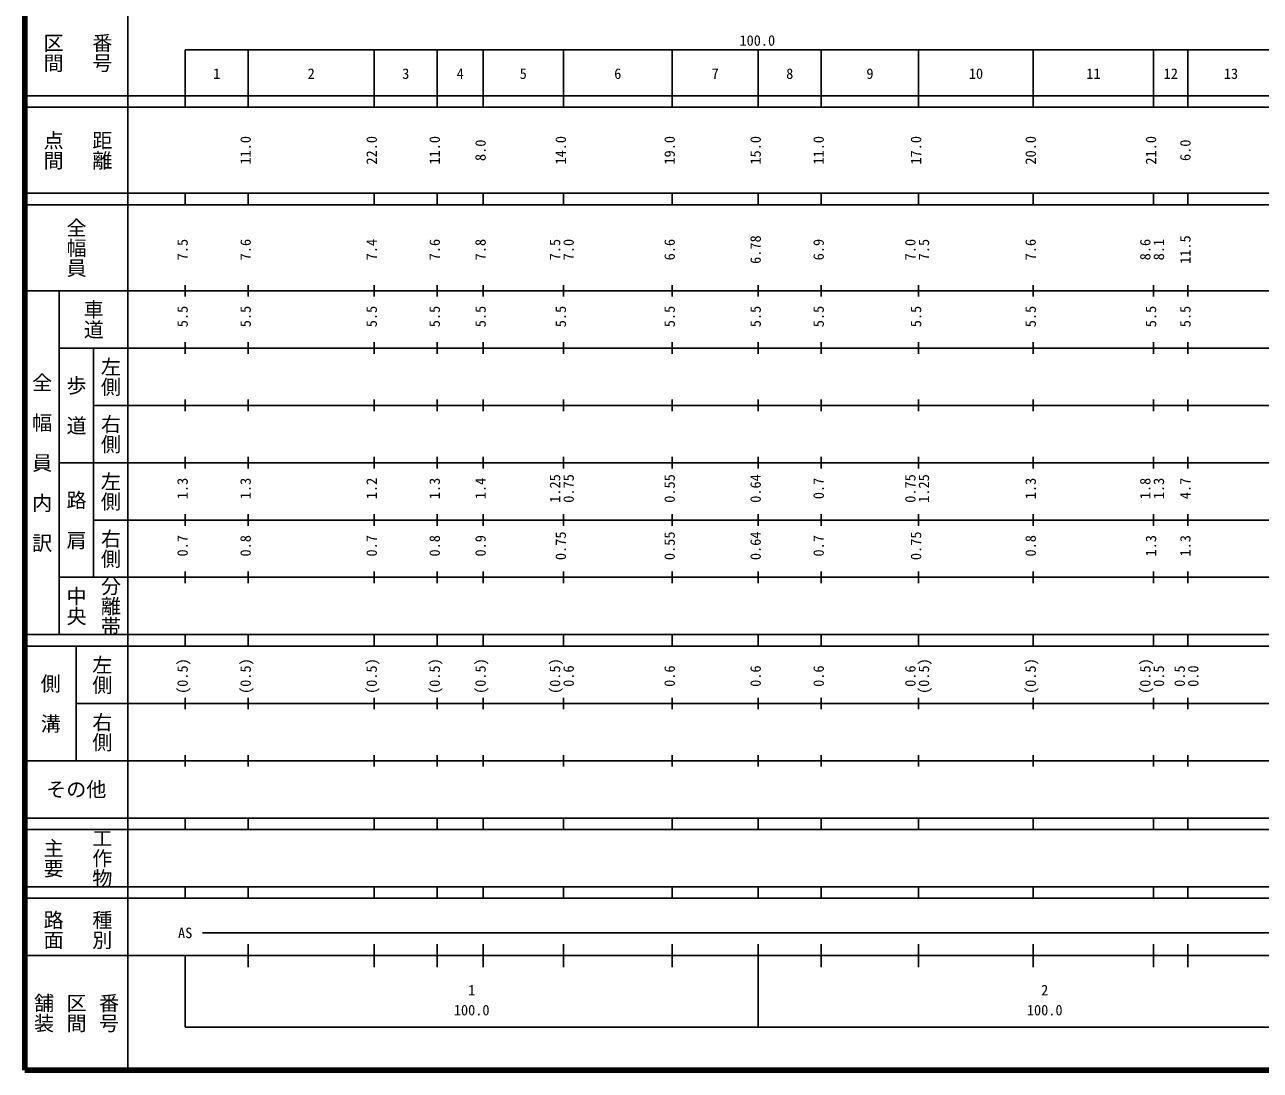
# Model space of a CAD drawing. Units: millimetres on the paper, enlarged 1000 times. Extents: x 40000 to 680000, y 20000 to 380000.
# Drawn here: x 40000 to 255617, y 20000 to 202409 of the extents above; entities that cross this region are included whole.
import ezdxf
from ezdxf.enums import TextEntityAlignment as Align

# ---------------------------------------------------------------- set-up
doc = ezdxf.new("R2010")
doc.units = ezdxf.units.MM
doc.header["$LTSCALE"] = 1000
doc.layers.add('M-TTL', color=2, linetype='Continuous', lineweight=140)
doc.layers.add('M-TTL-BAND', color=7, linetype='Continuous', lineweight=25)
doc.styles.add('@ＭＳ ゴシック', font='')
doc.styles.add('ＭＳ ゴシック', font='')
doc.styles.get('@ＭＳ ゴシック').set_extended_font_data('@MS Gothic')
doc.styles.get('ＭＳ ゴシック').set_extended_font_data('MS Gothic')

msp = doc.modelspace()

# ---------------------------------------------------------------- linework, layer by layer
at = {"layer": 'M-TTL'}
for p, q in [((40000, 380000), (40000, 20000)), ((40000, 20000), (680000, 20000))]:
    msp.add_line(p, q, dxfattribs=at)
at = {"layer": 'M-TTL-BAND'}
for p, q in [((58000, 370000), (58000, 20000)), ((68000, 198000), (579000, 198000)), ((68000, 198000), (68000, 188000)), ((79000, 188000), (79000, 198000)), ((101000, 188000), (101000, 198000)), ((112000, 188000), (112000, 198000)), ((120000, 188000), (120000, 198000)), ((134000, 188000), (134000, 198000)), ((153000, 188000), (153000, 198000)), ((168000, 188000), (168000, 198000)), ((179000, 188000), (179000, 198000)), ((196000, 188000), (196000, 198000)), ((216000, 188000), (216000, 198000)), ((237000, 188000), (237000, 198000)), ((243000, 188000), (243000, 198000)), ((40000, 190000), (579000, 190000)), ((40000, 188000), (579000, 188000)), ((40000, 173000), (579000, 173000)), ((68000, 171000), (68000, 173000)), ((79000, 171000), (79000, 173000)), ((101000, 171000), (101000, 173000)), ((112000, 171000), (112000, 173000)), ((120000, 171000), (120000, 173000)), ((134000, 171000), (134000, 173000)), ((153000, 171000), (153000, 173000)), ((168000, 171000), (168000, 173000)), ((179000, 171000), (179000, 173000)), ((196000, 171000), (196000, 173000)), ((216000, 171000), (216000, 173000)), ((237000, 171000), (237000, 173000)), ((243000, 171000), (243000, 173000)), ((40000, 171000), (579000, 171000)), ((40000, 156000), (579000, 156000)), ((46000, 96000), (46000, 156000)), ((68000, 155000), (68000, 157000)), ((79000, 155000), (79000, 157000)), ((101000, 155000), (101000, 157000)), ((112000, 155000), (112000, 157000)), ((120000, 155000), (120000, 157000)), ((134000, 155000), (134000, 157000)), ((153000, 155000), (153000, 157000)), ((168000, 155000), (168000, 157000)), ((179000, 155000), (179000, 157000)), ((196000, 155000), (196000, 157000)), ((216000, 155000), (216000, 157000)), ((237000, 155000), (237000, 157000)), ((243000, 155000), (243000, 157000)), ((68000, 145000), (68000, 147000)), ((79000, 145000), (79000, 147000)), ((101000, 145000), (101000, 147000)), ((112000, 145000), (112000, 147000)), ((120000, 145000), (120000, 147000)), ((134000, 145000), (134000, 147000)), ((153000, 145000), (153000, 147000)), ((168000, 145000), (168000, 147000)), ((179000, 145000), (179000, 147000)), ((196000, 145000), (196000, 147000)), ((216000, 145000), (216000, 147000)), ((237000, 145000), (237000, 147000)), ((243000, 145000), (243000, 147000)), ((46000, 146000), (579000, 146000)), ((52000, 146000), (52000, 106000)), ((52000, 136000), (579000, 136000)), ((68000, 135000), (68000, 137000)), ((79000, 135000), (79000, 137000)), ((101000, 135000), (101000, 137000)), ((112000, 135000), (112000, 137000)), ((120000, 135000), (120000, 137000)), ((134000, 135000), (134000, 137000)), ((153000, 135000), (153000, 137000)), ((168000, 135000), (168000, 137000)), ((179000, 135000), (179000, 137000)), ((196000, 135000), (196000, 137000)), ((216000, 135000), (216000, 137000)), ((237000, 135000), (237000, 137000)), ((243000, 135000), (243000, 137000)), ((46000, 126000), (579000, 126000)), ((68000, 125000), (68000, 127000)), ((79000, 125000), (79000, 127000)), ((101000, 125000), (101000, 127000)), ((112000, 125000), (112000, 127000)), ((120000, 125000), (120000, 127000)), ((134000, 125000), (134000, 127000)), ((153000, 125000), (153000, 127000)), ((168000, 125000), (168000, 127000)), ((179000, 125000), (179000, 127000)), ((196000, 125000), (196000, 127000)), ((216000, 125000), (216000, 127000)), ((237000, 125000), (237000, 127000)), ((243000, 125000), (243000, 127000)), ((68000, 115000), (68000, 117000)), ((79000, 115000), (79000, 117000)), ((101000, 115000), (101000, 117000)), ((112000, 115000), (112000, 117000)), ((120000, 115000), (120000, 117000)), ((134000, 115000), (134000, 117000)), ((153000, 115000), (153000, 117000)), ((168000, 115000), (168000, 117000)), ((179000, 115000), (179000, 117000)), ((196000, 115000), (196000, 117000)), ((216000, 115000), (216000, 117000)), ((237000, 115000), (237000, 117000)), ((243000, 115000), (243000, 117000)), ((52000, 116000), (579000, 116000)), ((46000, 106000), (579000, 106000)), ((68000, 105000), (68000, 107000)), ((79000, 105000), (79000, 107000)), ((101000, 105000), (101000, 107000)), ((112000, 105000), (112000, 107000)), ((120000, 105000), (120000, 107000)), ((134000, 105000), (134000, 107000)), ((153000, 105000), (153000, 107000)), ((168000, 105000), (168000, 107000)), ((179000, 105000), (179000, 107000)), ((196000, 105000), (196000, 107000)), ((216000, 105000), (216000, 107000)), ((237000, 105000), (237000, 107000)), ((243000, 105000), (243000, 107000)), ((40000, 96000), (579000, 96000)), ((68000, 94000), (68000, 96000)), ((79000, 94000), (79000, 96000)), ((101000, 94000), (101000, 96000)), ((112000, 94000), (112000, 96000)), ((120000, 94000), (120000, 96000)), ((134000, 94000), (134000, 96000)), ((153000, 94000), (153000, 96000)), ((168000, 94000), (168000, 96000)), ((179000, 94000), (179000, 96000)), ((196000, 94000), (196000, 96000)), ((216000, 94000), (216000, 96000)), ((237000, 94000), (237000, 96000)), ((243000, 94000), (243000, 96000)), ((40000, 94000), (579000, 94000)), ((49000, 94000), (49000, 74000)), ((68000, 83000), (68000, 85000)), ((79000, 83000), (79000, 85000)), ((101000, 83000), (101000, 85000)), ((112000, 83000), (112000, 85000)), ((120000, 83000), (120000, 85000)), ((134000, 83000), (134000, 85000)), ((153000, 83000), (153000, 85000)), ((168000, 83000), (168000, 85000)), ((179000, 83000), (179000, 85000)), ((196000, 83000), (196000, 85000)), ((216000, 83000), (216000, 85000)), ((237000, 83000), (237000, 85000)), ((243000, 83000), (243000, 85000)), ((49000, 84000), (579000, 84000)), ((40000, 74000), (579000, 74000)), ((68000, 73000), (68000, 75000)), ((79000, 73000), (79000, 75000)), ((101000, 73000), (101000, 75000)), ((112000, 73000), (112000, 75000)), ((120000, 73000), (120000, 75000)), ((134000, 73000), (134000, 75000)), ((153000, 73000), (153000, 75000)), ((168000, 73000), (168000, 75000)), ((179000, 73000), (179000, 75000)), ((196000, 73000), (196000, 75000)), ((216000, 73000), (216000, 75000)), ((237000, 73000), (237000, 75000)), ((243000, 73000), (243000, 75000)), ((40000, 64000), (579000, 64000)), ((68000, 62000), (68000, 64000)), ((79000, 62000), (79000, 64000)), ((101000, 62000), (101000, 64000)), ((112000, 62000), (112000, 64000)), ((120000, 62000), (120000, 64000)), ((134000, 62000), (134000, 64000)), ((153000, 62000), (153000, 64000)), ((168000, 62000), (168000, 64000)), ((179000, 62000), (179000, 64000)), ((196000, 62000), (196000, 64000)), ((216000, 62000), (216000, 64000)), ((237000, 62000), (237000, 64000)), ((243000, 62000), (243000, 64000)), ((40000, 62000), (579000, 62000)), ((40000, 52000), (579000, 52000)), ((68000, 50000), (68000, 52000)), ((79000, 50000), (79000, 52000)), ((101000, 50000), (101000, 52000)), ((112000, 50000), (112000, 52000)), ((120000, 50000), (120000, 52000)), ((134000, 50000), (134000, 52000)), ((153000, 50000), (153000, 52000)), ((168000, 50000), (168000, 52000)), ((179000, 50000), (179000, 52000)), ((196000, 50000), (196000, 52000)), ((216000, 50000), (216000, 52000)), ((237000, 50000), (237000, 52000)), ((243000, 50000), (243000, 52000)), ((40000, 50000), (579000, 50000)), ((71000, 44000), (565000, 44000)), ((79000, 38000), (79000, 42000)), ((101000, 38000), (101000, 42000)), ((112000, 38000), (112000, 42000)), ((120000, 38000), (120000, 42000)), ((134000, 38000), (134000, 42000)), ((153000, 38000), (153000, 42000)), ((168000, 27500), (168000, 42000)), ((179000, 38000), (179000, 42000)), ((196000, 38000), (196000, 42000)), ((216000, 38000), (216000, 42000)), ((237000, 38000), (237000, 42000)), ((243000, 38000), (243000, 42000)), ((40000, 40000), (579000, 40000)), ((68000, 40000), (68000, 27500)), ((68000, 27500), (579000, 27500))]:
    msp.add_line(p, q, dxfattribs=at)

# ---------------------------------------------------------------- texts
at = {"layer": 'M-TTL-BAND', "style": '@ＭＳ ゴシック'}
for s, p in [('区間', (45000, 197500)), ('番号', (53500, 197500)), ('点間', (45000, 180500)), ('距離', (53500, 180500)), ('全幅員', (49000, 163500)), ('車道', (52000, 151000)), ('左側', (55000, 141000)), ('全\u3000幅\u3000員\u3000内\u3000訳', (43000, 126000)), ('歩\u3000道', (49000, 136000)), ('右側', (55000, 131000)), ('左側', (55000, 121000)), ('路\u3000肩', (49000, 116000)), ('右側', (55000, 111000)), ('分離帯', (55000, 101000)), ('中央', (49000, 101000)), ('左側', (53500, 89000)), ('側\u3000溝', (44500, 84000)), ('右側', (53500, 79000)), ('工作物', (53500, 57000)), ('主要', (45000, 57000)), ('路面', (45000, 44500)), ('種別', (53500, 44500)), ('舗装', (43333, 30000)), ('区間', (49000, 30000)), ('番号', (54667, 30000))]:
    msp.add_text(s, height=2566, rotation=270, dxfattribs=at).set_placement(p, align=Align.MIDDLE_CENTER)
at = {"layer": 'M-TTL-BAND', "style": 'ＭＳ ゴシック'}
for s, p in [('100.0', (167844, 198195)), ('1', (73500, 192405)), ('2', (90000, 192405)), ('3', (106500, 192405)), ('4', (116000, 192405)), ('5', (127000, 192405)), ('6', (143500, 192405)), ('7', (160500, 192405)), ('8', (173500, 192405)), ('9', (187500, 192405)), ('10', (206000, 192405)), ('11', (226500, 192405)), ('12', (240000, 192405)), ('13', (250500, 192405)), ('AS', (68000, 42500)), ('1', (118000, 32523)), ('2', (218000, 32523)), ('100.0', (118000, 29033)), ('100.0', (218000, 29033))]:
    msp.add_text(s, height=1833, dxfattribs=at).set_placement(p, align=Align.BOTTOM_CENTER)
for s, p in [('11.0', (80000, 180500)), ('22.0', (102000, 180500)), ('11.0', (113000, 180500)), ('8.0', (121000, 180500)), ('14.0', (135000, 180500)), ('19.0', (154000, 180500)), ('15.0', (169000, 180500)), ('11.0', (180000, 180500)), ('17.0', (197000, 180500)), ('20.0', (217000, 180500)), ('21.0', (238000, 180500)), ('6.0', (244000, 180500)), ('7.5', (69000, 163174)), ('7.6', (80000, 163174)), ('7.4', (102000, 163174)), ('7.6', (113000, 163174)), ('7.8', (121000, 163174)), ('7.5', (134000, 163174)), ('7.0', (136370, 163174)), ('6.6', (154000, 163174)), ('6.78', (169000, 163174)), ('6.9', (180000, 163174)), ('7.0', (196000, 163174)), ('7.5', (198370, 163174)), ('7.6', (217000, 163174)), ('8.6', (237000, 163174)), ('8.1', (239370, 163174)), ('11.5', (244000, 163174)), ('5.5', (69000, 151500)), ('5.5', (80000, 151500)), ('5.5', (102000, 151500)), ('5.5', (113000, 151500)), ('5.5', (121000, 151500)), ('5.5', (135000, 151500)), ('5.5', (154000, 151500)), ('5.5', (169000, 151500)), ('5.5', (180000, 151500)), ('5.5', (197000, 151500)), ('5.5', (217000, 151500)), ('5.5', (238000, 151500)), ('5.5', (244000, 151500)), ('1.3', (69000, 121500)), ('1.3', (80000, 121500)), ('1.2', (102000, 121500)), ('1.3', (113000, 121500)), ('1.4', (121000, 121500)), ('1.25', (134000, 121500)), ('0.75', (136370, 121500)), ('0.55', (154000, 121500)), ('0.64', (169000, 121500)), ('0.7', (180000, 121500)), ('0.75', (196000, 121500)), ('1.25', (198370, 121500)), ('1.3', (217000, 121500)), ('1.8', (237000, 121500)), ('1.3', (239370, 121500)), ('4.7', (244000, 121500)), ('0.7', (69000, 111500)), ('0.8', (80000, 111500)), ('0.7', (102000, 111500)), ('0.8', (113000, 111500)), ('0.9', (121000, 111500)), ('0.75', (135000, 111500)), ('0.55', (154000, 111500)), ('0.64', (169000, 111500)), ('0.7', (180000, 111500)), ('0.75', (197000, 111500)), ('0.8', (217000, 111500)), ('1.3', (238000, 111500)), ('1.3', (244000, 111500)), ('(0.5)', (69000, 88764)), ('(0.5)', (80000, 88764)), ('(0.5)', (102000, 88764)), ('(0.5)', (113000, 88764)), ('(0.5)', (121000, 88764)), ('(0.5)', (134000, 88764)), ('(0.5)', (198370, 88764)), ('(0.5)', (217000, 88764)), ('(0.5)', (237000, 88764)), ('0.6', (136370, 88764)), ('0.6', (154000, 88764)), ('0.6', (169000, 88764)), ('0.6', (180000, 88764)), ('0.6', (196000, 88764)), ('0.5', (239370, 88764)), ('0.5', (243000, 88764)), ('0.0', (245370, 88764))]:
    msp.add_text(s, height=1833, rotation=90, dxfattribs=at).set_placement(p, align=Align.BOTTOM_CENTER)
msp.add_text('その他', height=2566, dxfattribs=at).set_placement((49000, 69000), align=Align.MIDDLE_CENTER)

doc.saveas('drawing.dxf')
